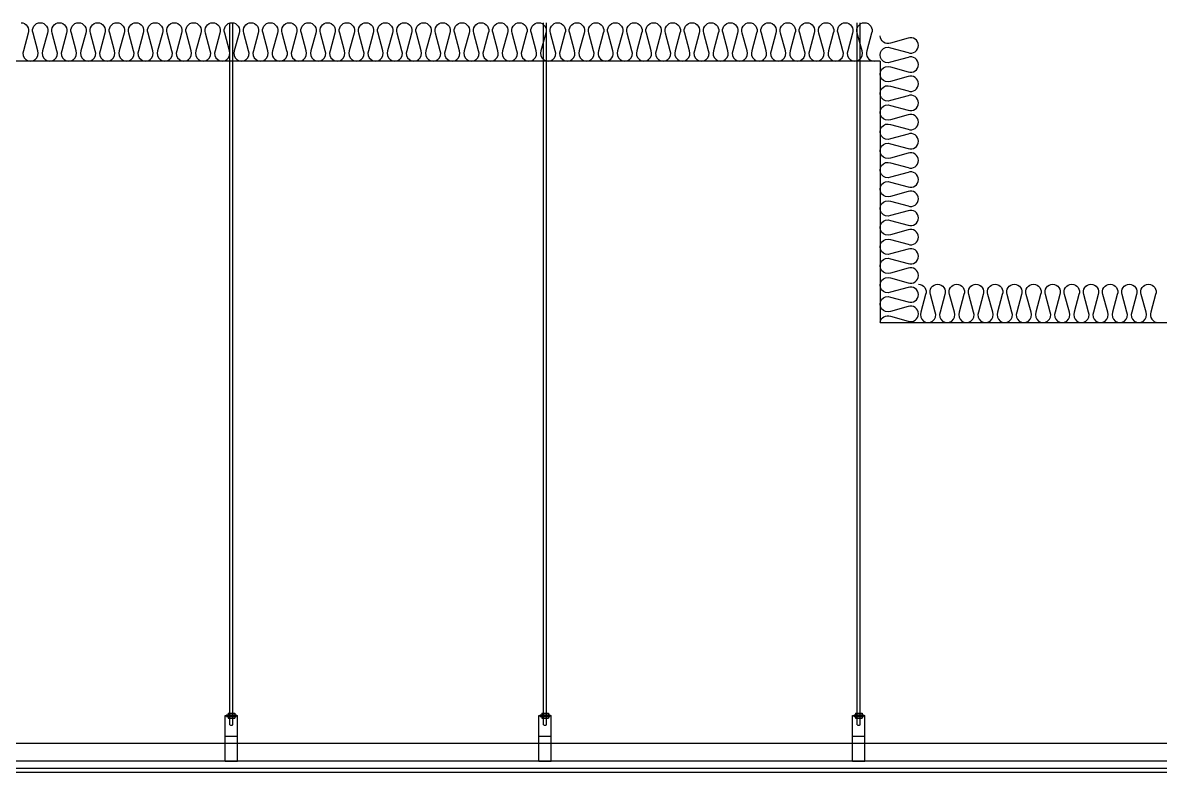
# Model space of a CAD drawing. Header units: millimetres. Extents: x 17311 to 801382, y -242618 to -104888.
# Drawn here: x 135175 to 138439, y -214108 to -211958 of the extents above; entities that cross this region are included whole.
import ezdxf

# ---------------------------------------------------------------- set-up
doc = ezdxf.new("R2010")
doc.units = ezdxf.units.MM
doc.header["$LTSCALE"] = 250
for name, color, linetype in [('A-CEIL', 8, 'Continuous'), ('A-CEIL_EL', 8, 'Continuous'), ('ISL', 251, 'Continuous')]:
    doc.layers.add(name, color=color, linetype=linetype)

msp = doc.modelspace()

# ---------------------------------------------------------------- linework, layer by layer
at = {"layer": 'A-CEIL'}
for p, q in [((126577.8, -214096.4, 0), (141074.6, -214096.4, 0)), ((126577.8, -214108.4, 0), (141074.6, -214108.4, 0))]:
    msp.add_line(p, q, dxfattribs=at)
at = {"layer": 'A-CEIL_EL'}
for p, q in [((135769.3, -213972.6), (135769.3, -211958.4, 0)), ((135778.3, -213972.6), (135778.3, -211958.4, 0)), ((136669.3, -213972.6), (136669.3, -211958.4, 0)), ((136678.3, -213972.6), (136678.3, -211958.4, 0)), ((137569.3, -213972.6), (137569.3, -211958.4, 0)), ((137578.3, -213972.6), (137578.3, -211958.4, 0)), ((135756.3, -214076.6), (135756.3, -213945.4)), ((135756.3, -213945.4), (135791.3, -213945.4)), ((135756.3, -213946.6), (135791.3, -213946.6)), ((135760.3, -213943.9), (135787.2, -213943.9)), ((135760.3, -213943.9), (135760.3, -213945.4)), ((135760.3, -213946.6), (135760.3, -213948.1)), ((135760.3, -213948.1), (135787.2, -213948.1)), ((135764.2, -213938.9), (135783.3, -213938.9)), ((135764.2, -213938.9), (135764.2, -213943.9)), ((135764.2, -213948.1), (135764.2, -213953.1)), ((135764.2, -213953.1), (135783.3, -213953.1)), ((135769.3, -213972.6), (135769.3, -213953.1)), ((135778.3, -213972.6), (135778.3, -213953.1)), ((135783.3, -213938.9), (135783.3, -213943.9)), ((135783.3, -213948.1), (135783.3, -213953.1)), ((135787.2, -213943.9), (135787.2, -213945.4)), ((135787.2, -213946.6), (135787.2, -213948.1)), ((135791.3, -214076.6), (135791.3, -213945.4)), ((136656.3, -214076.6), (136656.3, -213945.4)), ((136656.3, -213945.4), (136691.3, -213945.4)), ((136656.3, -213946.6), (136691.3, -213946.6)), ((136660.3, -213943.9), (136687.2, -213943.9)), ((136660.3, -213943.9), (136660.3, -213945.4)), ((136660.3, -213946.6), (136660.3, -213948.1)), ((136660.3, -213948.1), (136687.2, -213948.1)), ((136664.2, -213938.9), (136683.3, -213938.9)), ((136664.2, -213938.9), (136664.2, -213943.9)), ((136664.2, -213948.1), (136664.2, -213953.1)), ((136664.2, -213953.1), (136683.3, -213953.1)), ((136669.3, -213972.6), (136669.3, -213953.1)), ((136678.3, -213972.6), (136678.3, -213953.1)), ((136683.3, -213938.9), (136683.3, -213943.9)), ((136683.3, -213948.1), (136683.3, -213953.1)), ((136687.2, -213943.9), (136687.2, -213945.4)), ((136687.2, -213946.6), (136687.2, -213948.1)), ((136691.3, -214076.6), (136691.3, -213945.4)), ((137556.3, -214076.6), (137556.3, -213945.4)), ((137556.3, -213945.4), (137591.3, -213945.4)), ((137556.3, -213946.6), (137591.3, -213946.6)), ((137560.3, -213943.9), (137587.2, -213943.9)), ((137560.3, -213943.9), (137560.3, -213945.4)), ((137560.3, -213946.6), (137560.3, -213948.1)), ((137560.3, -213948.1), (137587.2, -213948.1)), ((137564.2, -213938.9), (137583.3, -213938.9)), ((137564.2, -213938.9), (137564.2, -213943.9)), ((137564.2, -213948.1), (137564.2, -213953.1)), ((137564.2, -213953.1), (137583.3, -213953.1)), ((137569.3, -213972.6), (137569.3, -213953.1)), ((137578.3, -213972.6), (137578.3, -213953.1)), ((137583.3, -213938.9), (137583.3, -213943.9)), ((137583.3, -213948.1), (137583.3, -213953.1)), ((137587.2, -213943.9), (137587.2, -213945.4)), ((137587.2, -213946.6), (137587.2, -213948.1)), ((137591.3, -214076.6), (137591.3, -213945.4)), ((126597.7, -214025.4), (141054.7, -214025.4)), ((135756.3, -214004.9), (135791.3, -214004.9)), ((135756.3, -214025.4), (135791.3, -214025.4)), ((136656.3, -214004.9), (136691.3, -214004.9)), ((136656.3, -214025.4), (136691.3, -214025.4)), ((137556.3, -214004.9), (137591.3, -214004.9)), ((137556.3, -214025.4), (137591.3, -214025.4)), ((126597.7, -214075.4), (141054.7, -214075.4)), ((135756.3, -214075.4), (135791.3, -214075.4)), ((135756.3, -214076.6), (135791.3, -214076.6)), ((136656.3, -214075.4), (136691.3, -214075.4)), ((136656.3, -214076.6), (136691.3, -214076.6)), ((137556.3, -214075.4), (137591.3, -214075.4)), ((137556.3, -214076.6), (137591.3, -214076.6))]:
    msp.add_line(p, q, dxfattribs=at)
for centre in [(135773.8, -213961.1), (136673.8, -213961.1), (137573.8, -213961.1)]:
    msp.add_arc(centre, 12.4, 248.715, 291.285, dxfattribs=at)
at = {"layer": 'ISL', "elevation": 0}
for points in [[(135170.3, -211958.4, -0.524856), (135190.8, -211988.2), (135177.2, -212038.6, 1.449198), (135218.3, -212038.6), (135204.7, -211988.2, -0.524856), (135225.3, -211958.4, -0.524856), (135245.8, -211988.2), (135232.2, -212038.6, 1.449198), (135273.3, -212038.6), (135259.7, -211988.2, -0.524856), (135280.3, -211958.4, -0.524856), (135300.8, -211988.2), (135287.2, -212038.6, 1.449198), (135328.3, -212038.6), (135314.7, -211988.2, -0.524856), (135335.3, -211958.4, -0.524856), (135355.8, -211988.2), (135342.2, -212038.6, 1.449198), (135383.3, -212038.6), (135369.7, -211988.2, -0.524856), (135390.3, -211958.4, -0.524856), (135410.8, -211988.2), (135397.2, -212038.6, 1.449198), (135438.3, -212038.6), (135424.7, -211988.2, -0.524856), (135445.3, -211958.4, -0.524856), (135465.8, -211988.2), (135452.2, -212038.6, 1.449198), (135493.3, -212038.6), (135479.7, -211988.2, -0.524856), (135500.3, -211958.4, -0.524856), (135520.8, -211988.2), (135507.2, -212038.6, 1.449198), (135548.3, -212038.6), (135534.7, -211988.2, -0.524856), (135555.3, -211958.4, -0.524856), (135575.8, -211988.2), (135562.2, -212038.6, 1.449198), (135603.3, -212038.6), (135589.7, -211988.2, -0.524856), (135610.3, -211958.4, -0.524856), (135630.8, -211988.2), (135617.2, -212038.6, 1.449198), (135658.3, -212038.6), (135644.7, -211988.2, -0.524856), (135665.3, -211958.4, -0.524856), (135685.8, -211988.2), (135672.2, -212038.6, 1.449198), (135713.3, -212038.6), (135699.7, -211988.2, -0.524856), (135720.3, -211958.4, -0.524856), (135740.8, -211988.2), (135727.2, -212038.6, 1.449198), (135768.3, -212038.6), (135754.7, -211988.2, -0.524856), (135775.3, -211958.4, -0.524856), (135795.8, -211988.2), (135782.2, -212038.6, 1.449198), (135823.3, -212038.6), (135809.7, -211988.2, -0.524856), (135830.3, -211958.4, -0.524856), (135850.8, -211988.2), (135837.2, -212038.6, 1.449198), (135878.3, -212038.6), (135864.7, -211988.2, -0.524856), (135885.3, -211958.4, -0.524856), (135905.8, -211988.2), (135892.2, -212038.6, 0.524933), (135912.8, -212068.4, 0.524933), (135933.3, -212038.6), (135919.7, -211988.2, -0.524856), (135940.3, -211958.4, -0.524856), (135960.8, -211988.2), (135947.2, -212038.6, 1.449198), (135988.3, -212038.6), (135974.7, -211988.2, -0.524856), (135995.3, -211958.4, -0.524856), (136015.8, -211988.2), (136002.2, -212038.6, 1.449198), (136043.3, -212038.6), (136029.7, -211988.2, -0.524856), (136050.3, -211958.4, -0.524856), (136070.8, -211988.2), (136057.2, -212038.6, 1.449198), (136098.3, -212038.6), (136084.7, -211988.2, -0.524856), (136105.3, -211958.4, -0.524856), (136125.8, -211988.2), (136112.2, -212038.6, 1.449198), (136153.3, -212038.6), (136139.7, -211988.2, -0.524856), (136160.3, -211958.4, -0.524856), (136180.8, -211988.2), (136167.2, -212038.6, 1.449198), (136208.3, -212038.6), (136194.7, -211988.2, -0.524856), (136215.3, -211958.4, -0.524856), (136235.8, -211988.2), (136222.2, -212038.6, 1.449198), (136263.3, -212038.6), (136249.7, -211988.2, -0.524856), (136270.3, -211958.4, -0.524856), (136290.8, -211988.2), (136277.2, -212038.6, 1.449198), (136318.3, -212038.6), (136304.7, -211988.2, -0.524856), (136325.3, -211958.4, -0.524856), (136345.8, -211988.2), (136332.2, -212038.6, 1.449198), (136373.3, -212038.6), (136359.7, -211988.2, -0.524855), (136380.3, -211958.4, -0.524855), (136400.8, -211988.2), (136387.2, -212038.6, 1.449198), (136428.3, -212038.6), (136414.7, -211988.2, -0.524856), (136435.3, -211958.4, -0.524856), (136455.8, -211988.2), (136442.2, -212038.6, 1.449198), (136483.3, -212038.6), (136469.7, -211988.2, -0.524856), (136490.3, -211958.4, -0.524856), (136510.8, -211988.2), (136497.2, -212038.6, 1.449198), (136538.3, -212038.6), (136524.7, -211988.2, -0.524856), (136545.3, -211958.4, -0.524856), (136565.8, -211988.2), (136552.2, -212038.6, 1.449198), (136593.3, -212038.6), (136579.7, -211988.2, -0.524856), (136600.3, -211958.4, -0.524856), (136620.8, -211988.2), (136607.2, -212038.6, 1.449198), (136648.3, -212038.6), (136634.7, -211988.2, -0.524856), (136655.3, -211958.4, -0.524856), (136675.8, -211988.2), (136662.2, -212038.6, 1.449198), (136703.3, -212038.6), (136689.7, -211988.2, -0.524856), (136710.3, -211958.4, -0.524856), (136730.8, -211988.2), (136717.2, -212038.6, 1.449198), (136758.3, -212038.6), (136744.7, -211988.2, -0.524856), (136765.3, -211958.4, -0.524856), (136785.8, -211988.2), (136772.2, -212038.6, 1.449198), (136813.3, -212038.6), (136799.7, -211988.2, -0.524856), (136820.3, -211958.4, -0.524856), (136840.8, -211988.2), (136827.2, -212038.6, 0.524933), (136847.8, -212068.4, 0.524933), (136868.3, -212038.6), (136854.7, -211988.2, -0.524856), (136875.3, -211958.4, -0.524856), (136895.8, -211988.2), (136882.2, -212038.6, 1.449198), (136923.3, -212038.6), (136909.7, -211988.2, -0.524856), (136930.3, -211958.4, -0.524856), (136950.8, -211988.2), (136937.2, -212038.6, 1.449198), (136978.3, -212038.6), (136964.7, -211988.2, -0.524856), (136985.3, -211958.4, -0.524856), (137005.8, -211988.2), (136992.2, -212038.6, 1.449198), (137033.3, -212038.6), (137019.7, -211988.2, -0.524856), (137040.3, -211958.4, -0.524856), (137060.8, -211988.2), (137047.2, -212038.6, 1.449198), (137088.3, -212038.6), (137074.7, -211988.2, -0.524856), (137095.3, -211958.4, -0.524856), (137115.8, -211988.2), (137102.2, -212038.6, 1.449198), (137143.3, -212038.6), (137129.7, -211988.2, -0.524856), (137150.3, -211958.4, -0.524856), (137170.8, -211988.2), (137157.2, -212038.6, 1.449198), (137198.3, -212038.6), (137184.7, -211988.2, -0.524856), (137205.3, -211958.4, -0.524856), (137225.8, -211988.2), (137212.2, -212038.6, 1.449198), (137253.3, -212038.6), (137239.7, -211988.2, -0.524856), (137260.3, -211958.4, -0.524856), (137280.8, -211988.2), (137267.2, -212038.6, 1.449198), (137308.3, -212038.6), (137294.7, -211988.2, -0.524856), (137315.3, -211958.4, -0.524856), (137335.8, -211988.2), (137322.2, -212038.6, 1.449198), (137363.3, -212038.6), (137349.7, -211988.2, -0.524856), (137370.3, -211958.4, -0.524856), (137390.8, -211988.2), (137377.2, -212038.6, 1.449198), (137418.3, -212038.6), (137404.7, -211988.2, -0.524856), (137425.3, -211958.4, -0.524856), (137445.8, -211988.2), (137432.2, -212038.6, 1.449198), (137473.3, -212038.6), (137459.7, -211988.2, -0.524856), (137480.3, -211958.4, -0.524856), (137500.8, -211988.2), (137487.2, -212038.6, 1.449198), (137528.3, -212038.6), (137514.7, -211988.2, -0.524856), (137535.3, -211958.4, -0.524856), (137555.8, -211988.2), (137542.2, -212038.6, 1.449198), (137583.3, -212038.6), (137569.7, -211988.2, -0.524856), (137590.3, -211958.4, -0.524856), (137610.8, -211988.2), (137597.2, -212038.6, 0.524933), (137617.8, -212068.4)], [(137635.4, -212818.4, -0.489145), (137665.1, -212800.3), (137715.4, -212814, 0.524856), (137745.3, -212793.4, 0.524856), (137715.4, -212772.8), (137665.1, -212786.5, -1.449198), (137665.1, -212745.3), (137715.4, -212759, 0.524856), (137745.3, -212738.4, 0.524856), (137715.4, -212717.8), (137665.1, -212731.5, -1.449198), (137665.1, -212690.3), (137715.4, -212704, 0.524856), (137745.3, -212683.4, 0.524856), (137715.4, -212662.8), (137665.1, -212676.5, -1.449198), (137665.1, -212635.3), (137715.4, -212649, 0.524856), (137745.3, -212628.4, 0.524856), (137715.4, -212607.8), (137665.1, -212621.5, -1.449198), (137665.1, -212580.3), (137715.4, -212594, 0.524856), (137745.3, -212573.4, 0.524856), (137715.4, -212552.8), (137665.1, -212566.5, -1.449198), (137665.1, -212525.3), (137715.4, -212539, 0.524856), (137745.3, -212518.4, 0.524856), (137715.4, -212497.8), (137665.1, -212511.5, -1.449198), (137665.1, -212470.3), (137715.4, -212484, 0.524856), (137745.3, -212463.4, 0.524856), (137715.4, -212442.8), (137665.1, -212456.5, -1.449198), (137665.1, -212415.3), (137715.4, -212429, 0.524856), (137745.3, -212408.4, 0.524856), (137715.4, -212387.8), (137665.1, -212401.5, -1.449198), (137665.1, -212360.3), (137715.4, -212374, 0.524856), (137745.3, -212353.4, 0.524856), (137715.4, -212332.8), (137665.1, -212346.5, -1.449198), (137665.1, -212305.3), (137715.4, -212319, 0.524856), (137745.3, -212298.4, 0.524856), (137715.4, -212277.8), (137665.1, -212291.5, -1.449198), (137665.1, -212250.3), (137715.4, -212264, 0.524856), (137745.3, -212243.4, 0.524856), (137715.4, -212222.8), (137665.1, -212236.5, -1.449198), (137665.1, -212195.3), (137715.4, -212209, 0.524856), (137745.3, -212188.4, 0.524856), (137715.4, -212167.8), (137665.1, -212181.5, -1.449198), (137665.1, -212140.3), (137715.4, -212154, 0.524856), (137745.3, -212133.4, 0.524856), (137715.4, -212112.8), (137665.1, -212126.5, -1.449198), (137665.1, -212085.3), (137715.4, -212099, 0.524856), (137745.3, -212078.4, 0.524856), (137715.4, -212057.8), (137665.1, -212071.5, -1.449198), (137665.1, -212030.3), (137715.4, -212044, 0.524856), (137745.3, -212023.4, 0.524856), (137715.4, -212002.8), (137665.1, -212016.5, -0.524933), (137635.3, -211995.9)], [(137745.3, -212708.4, -0.524856), (137765.8, -212738.2), (137752.2, -212788.6, 1.449198), (137793.3, -212788.6), (137779.7, -212738.2, -0.524856), (137800.3, -212708.4, -0.524856), (137820.8, -212738.2), (137807.2, -212788.6, 1.449198), (137848.3, -212788.6), (137834.7, -212738.2, -0.524856), (137855.3, -212708.4, -0.524856), (137875.8, -212738.2), (137862.2, -212788.6, 1.449198), (137903.3, -212788.6), (137889.7, -212738.2, -0.524856), (137910.3, -212708.4, -0.524856), (137930.8, -212738.2), (137917.2, -212788.6, 1.449198), (137958.3, -212788.6), (137944.7, -212738.2, -0.524856), (137965.3, -212708.4, -0.524856), (137985.8, -212738.2), (137972.2, -212788.6, 1.449198), (138013.3, -212788.6), (137999.7, -212738.2, -0.524856), (138020.3, -212708.4, -0.524856), (138040.8, -212738.2), (138027.2, -212788.6, 1.449198), (138068.3, -212788.6), (138054.7, -212738.2, -0.524856), (138075.3, -212708.4, -0.524856), (138095.8, -212738.2), (138082.2, -212788.6, 1.449198), (138123.3, -212788.6), (138109.7, -212738.2, -0.524856), (138130.3, -212708.4, -0.524856), (138150.8, -212738.2), (138137.2, -212788.6, 1.449198), (138178.3, -212788.6), (138164.7, -212738.2, -0.524856), (138185.3, -212708.4, -0.524856), (138205.8, -212738.2), (138192.2, -212788.6, 1.449198), (138233.3, -212788.6), (138219.7, -212738.2, -0.524856), (138240.3, -212708.4, -0.524856), (138260.8, -212738.2), (138247.2, -212788.6, 1.449198), (138288.3, -212788.6), (138274.7, -212738.2, -0.524856), (138295.3, -212708.4, -0.524856), (138315.8, -212738.2), (138302.2, -212788.6, 1.449198), (138343.3, -212788.6), (138329.7, -212738.2, -0.524856), (138350.3, -212708.4, -0.524856), (138370.8, -212738.2), (138357.2, -212788.6, 1.449198), (138398.3, -212788.6), (138384.7, -212738.2, -0.524856), (138405.3, -212708.4, -0.524856), (138425.8, -212738.2), (138412.2, -212788.6, 0.524933), (138432.8, -212818.4, 0.524933)]]:
    msp.add_lwpolyline(points, format="xyb", dxfattribs=at)
for points in [[(137635.3, -212068.4), (131095.3, -212068.4)], [(137635.3, -212068.4), (137635.3, -212818.4), (138555.3, -212818.4), (138555.3, -212068.4)]]:
    msp.add_lwpolyline(points, dxfattribs=at)

doc.saveas('drawing.dxf')
